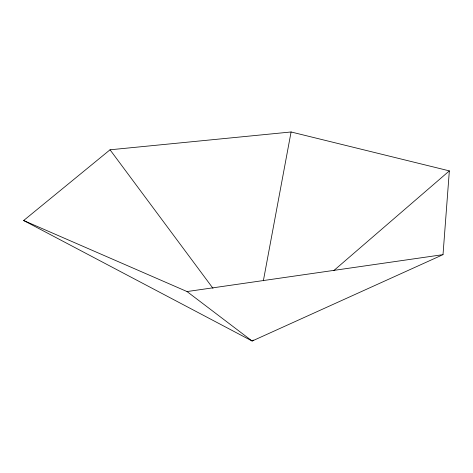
<?xml version="1.0" encoding="UTF-8"?>
<svg xmlns="http://www.w3.org/2000/svg" width="473" height="473" viewBox="0 0 473 473"><rect width="100%" height="100%" fill="white"/><g stroke="black" fill="none" stroke-linecap="round" stroke-linejoin="round"><path stroke-width="0.71" d="M443.012 254.645L449.35 170.883L291.084 131.973L110.038 149.793L23.65 220.513L252.139 341.027L443.012 254.645L187.024 291.557L23.65 220.513M263.36 280.779L291.084 131.973M253.256 340.063L252.139 341.027L187.024 291.557M333.707 270.657L449.35 170.883M110.038 149.793L212.986 288.335"/></g></svg>
